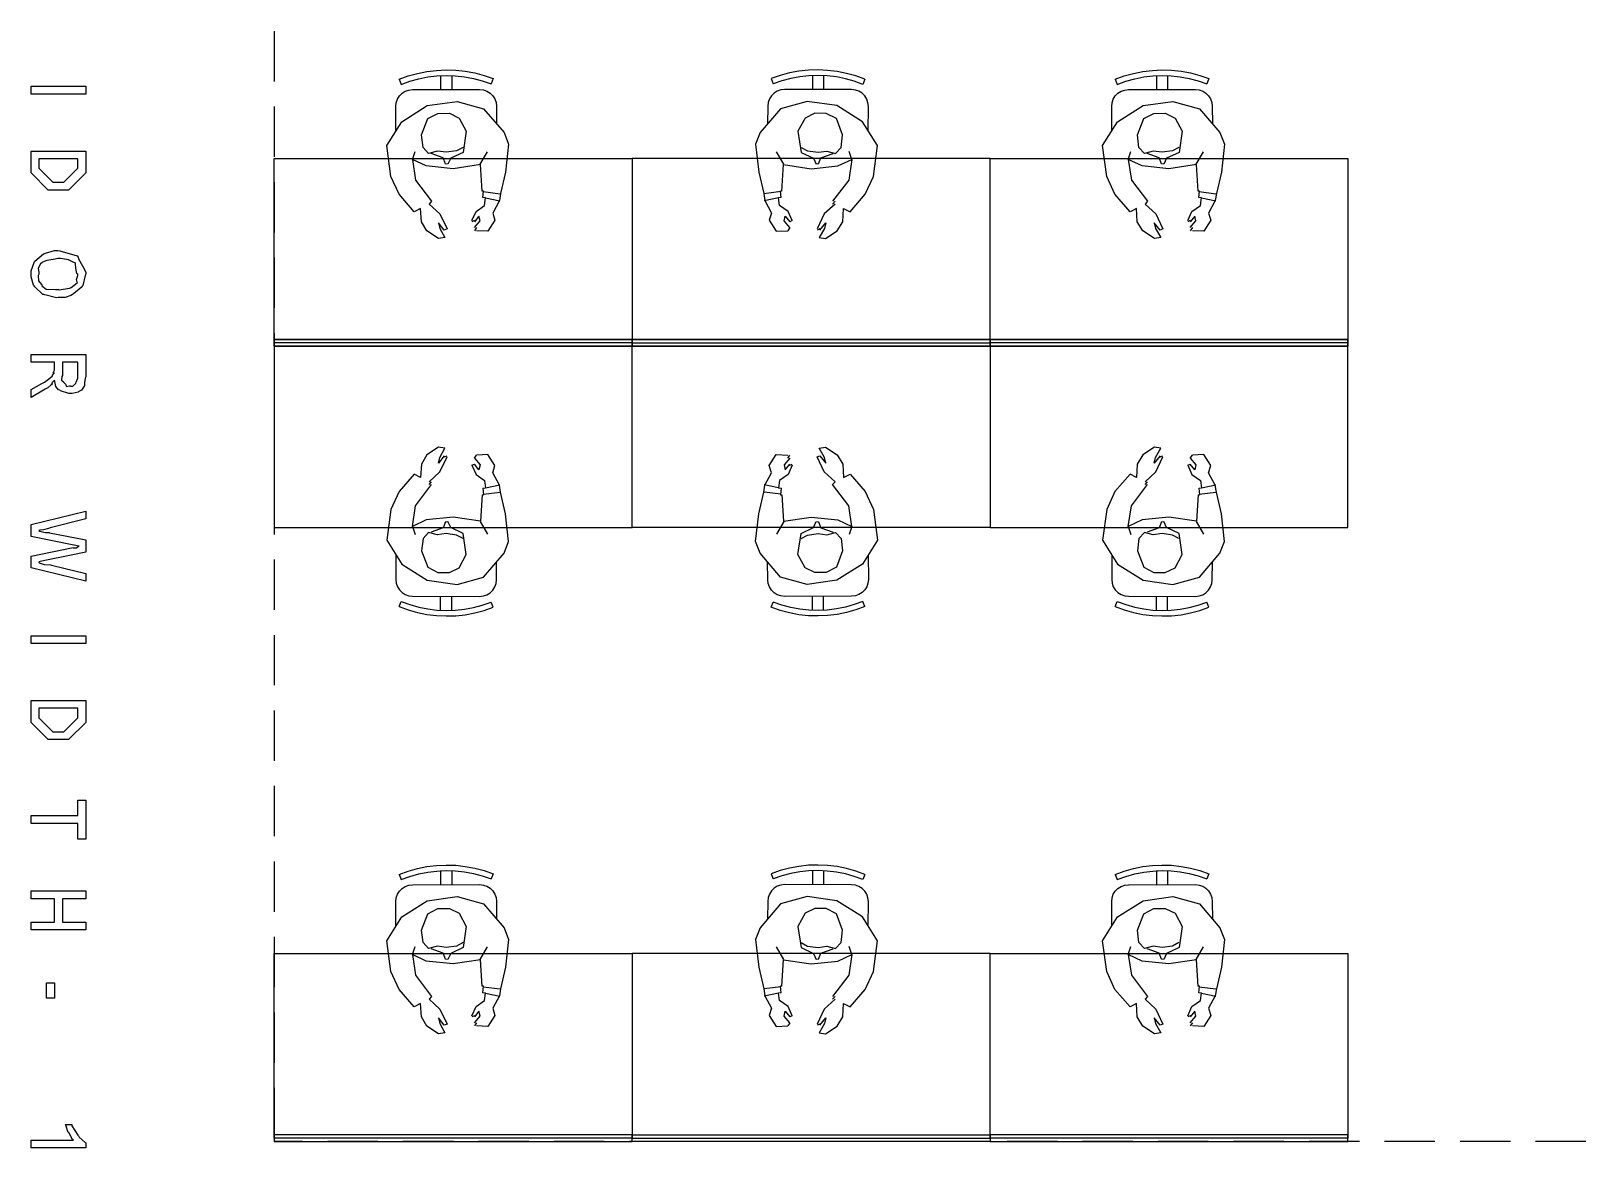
# Model space of a CAD drawing. Extents: x 0 to 23.4, y 0 to 16.5.
# Drawn here: x 2.24 to 4.064, y 5.168 to 6.478 of the extents above; entities that cross this region are included whole.
import ezdxf

# ---------------------------------------------------------------- set-up
doc = ezdxf.new("R2010")
doc.units = 0
doc.layers.get('0').update_dxf_attribs({"linetype": 'CONTINUOUS'})

msp = doc.modelspace()

# ---------------------------------------------------------------- linework, layer by layer
at = {"color": 0}
for points in [[(2.52501, 6.4784), (2.52501, 6.41932)], [(2.67171, 6.42188), (2.68235, 6.42572), (2.69319, 6.42876), (2.70426, 6.43099), (2.7155, 6.43235), (2.72672, 6.43289), (2.73801, 6.43251), (2.74924, 6.43132), (2.76036, 6.42925), (2.77126, 6.42638), (2.7819, 6.42264)], [(2.67171, 6.42188), (2.67421, 6.41581)], [(2.67421, 6.41581), (2.68435, 6.41949), (2.69472, 6.42242), (2.70529, 6.42453), (2.71599, 6.42583), (2.72678, 6.42632), (2.73753, 6.426), (2.74826, 6.42481), (2.75885, 6.42285), (2.76926, 6.42008), (2.77946, 6.41656)], [(2.72021, 6.42632), (2.72021, 6.40978)], [(2.73335, 6.42632), (2.73335, 6.40983)], [(2.7819, 6.42264), (2.77946, 6.41656)], [(3.21815, 6.42188), (3.20751, 6.42572), (3.19667, 6.42876), (3.1856, 6.43099), (3.17437, 6.43235), (3.16314, 6.43289), (3.15186, 6.43251), (3.14063, 6.43132), (3.1295, 6.42925), (3.1186, 6.42638), (3.10796, 6.42264)], [(3.10796, 6.42264), (3.1104, 6.41656)], [(3.21565, 6.41581), (3.20551, 6.41949), (3.19515, 6.42242), (3.18457, 6.42453), (3.17389, 6.42583), (3.16308, 6.42632), (3.15235, 6.426), (3.1416, 6.42481), (3.13103, 6.42285), (3.12061, 6.42008), (3.1104, 6.41656)], [(3.15653, 6.42632), (3.15653, 6.40983)], [(3.16965, 6.42632), (3.16965, 6.40978)], [(3.21815, 6.42188), (3.21565, 6.41581)], [(3.51156, 6.42188), (3.52219, 6.42572), (3.53304, 6.42876), (3.54411, 6.43099), (3.55533, 6.43235), (3.56657, 6.43289), (3.57785, 6.43251), (3.58908, 6.43132), (3.60021, 6.42925), (3.61111, 6.42638), (3.62175, 6.42264)], [(3.51156, 6.42188), (3.51406, 6.41581)], [(3.51406, 6.41581), (3.52419, 6.41949), (3.53456, 6.42242), (3.54514, 6.42453), (3.55583, 6.42583), (3.56662, 6.42632), (3.57736, 6.426), (3.58811, 6.42481), (3.59868, 6.42285), (3.6091, 6.42008), (3.61931, 6.41656)], [(3.56006, 6.42632), (3.56006, 6.40978)], [(3.57319, 6.42632), (3.57319, 6.40983)], [(3.62175, 6.42264), (3.61931, 6.41656)], [(2.66769, 6.38997), (2.66818, 6.39437), (2.66965, 6.39854), (2.67199, 6.40229), (2.67512, 6.40539), (2.67882, 6.40776), (2.683, 6.40924), (2.68739, 6.40972)], [(2.68739, 6.40972), (2.76611, 6.40989)], [(2.76611, 6.40989), (2.77051, 6.4094), (2.77462, 6.40793), (2.77838, 6.4056), (2.78153, 6.4025), (2.78386, 6.39876), (2.78532, 6.39464), (2.78581, 6.39025)], [(3.12375, 6.40989), (3.11936, 6.4094), (3.11524, 6.40793), (3.11149, 6.4056), (3.10835, 6.4025), (3.10601, 6.39876), (3.10454, 6.39464), (3.10406, 6.39025)], [(3.20247, 6.40972), (3.12375, 6.40989)], [(3.22211, 6.38997), (3.22168, 6.39437), (3.22021, 6.39854), (3.21789, 6.40229), (3.21474, 6.40539), (3.21104, 6.40776), (3.20688, 6.40924), (3.20247, 6.40972)], [(3.5076, 6.38997), (3.50808, 6.39437), (3.5095, 6.39854), (3.51183, 6.40229), (3.51497, 6.40539), (3.51867, 6.40776), (3.52285, 6.40924), (3.52724, 6.40972)], [(3.52724, 6.40972), (3.60596, 6.40989)], [(3.60596, 6.40989), (3.61035, 6.4094), (3.61447, 6.40793), (3.61822, 6.4056), (3.62136, 6.4025), (3.62369, 6.39876), (3.62517, 6.39464), (3.62565, 6.39025)], [(2.52501, 6.38981), (2.52501, 6.33078)], [(2.66781, 6.361), (2.66769, 6.38997)], [(2.67464, 6.37196), (2.70458, 6.391)], [(2.70458, 6.391), (2.73958, 6.39589)], [(2.73958, 6.39589), (2.77078, 6.38721)], [(2.77078, 6.38721), (2.79476, 6.35926)], [(2.78581, 6.39025), (2.78586, 6.36963)], [(3.11908, 6.38721), (3.09511, 6.35926)], [(3.10406, 6.39025), (3.104, 6.36963)], [(3.15028, 6.39589), (3.11908, 6.38721)], [(3.18528, 6.391), (3.15028, 6.39589)], [(3.21522, 6.37196), (3.18528, 6.391)], [(3.22206, 6.361), (3.22211, 6.38997)], [(3.50765, 6.361), (3.5076, 6.38997)], [(3.51449, 6.37196), (3.54443, 6.391)], [(3.54443, 6.391), (3.57943, 6.39589)], [(3.57943, 6.39589), (3.61062, 6.38721)], [(3.61062, 6.38721), (3.6346, 6.35926)], [(3.62565, 6.39025), (3.62571, 6.36963)], [(2.65717, 6.34403), (2.67464, 6.37196)], [(2.69808, 6.35656), (2.70529, 6.37565)], [(2.70529, 6.37565), (2.71718, 6.38189)], [(2.71718, 6.38189), (2.73062, 6.38194)], [(2.73062, 6.38194), (2.74203, 6.37625)], [(2.74203, 6.37625), (2.75032, 6.36079)], [(3.14785, 6.37625), (3.13954, 6.36079)], [(3.15924, 6.38194), (3.14785, 6.37625)], [(3.17269, 6.38189), (3.15924, 6.38194)], [(3.18457, 6.37565), (3.17269, 6.38189)], [(3.19179, 6.35656), (3.18457, 6.37565)], [(3.23269, 6.34403), (3.21522, 6.37196)], [(3.49701, 6.34403), (3.51449, 6.37196)], [(3.53792, 6.35656), (3.54514, 6.37565)], [(3.54514, 6.37565), (3.55701, 6.38189)], [(3.55701, 6.38189), (3.57047, 6.38194)], [(3.57047, 6.38194), (3.58187, 6.37625)], [(3.58187, 6.37625), (3.59017, 6.36079)], [(2.69971, 6.34196), (2.69808, 6.35656)], [(2.75032, 6.36079), (2.74675, 6.33594)], [(2.79476, 6.35926), (2.80003, 6.34565)], [(3.09511, 6.35926), (3.08985, 6.34565)], [(3.13954, 6.36079), (3.14312, 6.33594)], [(3.19015, 6.34196), (3.19179, 6.35656)], [(3.53956, 6.34196), (3.53792, 6.35656)], [(3.59017, 6.36079), (3.58658, 6.33594)], [(3.6346, 6.35926), (3.63986, 6.34565)], [(2.66189, 6.30783), (2.65717, 6.34403)], [(2.68722, 6.32785), (2.69038, 6.33708)], [(2.70617, 6.33479), (2.69971, 6.34196)], [(2.71658, 6.33746), (2.70617, 6.33479)], [(2.72342, 6.32954), (2.70921, 6.33458)], [(2.72678, 6.33615), (2.71658, 6.33746)], [(2.72607, 6.32249), (2.72342, 6.32954)], [(2.73915, 6.33789), (2.72678, 6.33615)], [(2.74675, 6.33594), (2.73215, 6.32915)], [(2.74669, 6.3419), (2.73915, 6.33789)], [(2.76671, 6.32206), (2.77539, 6.33686)], [(2.80003, 6.34565), (2.79639, 6.31299)], [(3.08985, 6.34565), (3.09347, 6.31299)], [(3.12315, 6.32206), (3.11447, 6.33686)], [(3.14312, 6.33594), (3.15771, 6.32915)], [(3.14318, 6.3419), (3.15072, 6.33789)], [(3.15072, 6.33789), (3.16308, 6.33615)], [(3.16308, 6.33615), (3.17329, 6.33746)], [(3.16379, 6.32249), (3.16644, 6.32954)], [(3.16644, 6.32954), (3.18067, 6.33458)], [(3.17329, 6.33746), (3.18371, 6.33479)], [(3.18371, 6.33479), (3.19015, 6.34196)], [(3.20264, 6.32785), (3.19949, 6.33708)], [(3.22797, 6.30783), (3.23269, 6.34403)], [(3.50174, 6.30783), (3.49701, 6.34403)], [(3.52707, 6.32785), (3.53022, 6.33708)], [(3.54601, 6.33479), (3.53956, 6.34196)], [(3.55643, 6.33746), (3.54601, 6.33479)], [(3.56326, 6.32954), (3.54904, 6.33458)], [(3.56668, 6.33615), (3.55643, 6.33746)], [(3.56592, 6.32249), (3.56326, 6.32954)], [(3.579, 6.33789), (3.56668, 6.33615)], [(3.58658, 6.33594), (3.572, 6.32915)], [(3.58653, 6.3419), (3.579, 6.33789)], [(3.60656, 6.32206), (3.61524, 6.33686)], [(3.63986, 6.34565), (3.63624, 6.31299)], [(2.52501, 6.329), (2.94493, 6.329)], [(2.52501, 6.11247), (2.52501, 6.329)], [(2.68722, 6.32785), (2.69081, 6.30344)], [(2.7034, 6.32015), (2.68722, 6.32785)], [(2.73497, 6.31685), (2.7034, 6.32015)], [(2.72889, 6.32249), (2.72607, 6.3221)], [(2.73215, 6.32915), (2.72889, 6.3221)], [(2.76731, 6.32167), (2.73497, 6.31685)], [(2.76915, 6.29075), (2.76731, 6.32167)], [(2.79639, 6.31299), (2.79053, 6.28776)], [(3.36486, 6.329), (2.94493, 6.329)], [(2.94493, 6.329), (2.94493, 6.11247)], [(2.94493, 6.329), (2.94493, 6.11247)], [(3.09347, 6.31299), (3.09933, 6.28776)], [(3.12071, 6.29075), (3.12256, 6.32167)], [(3.12256, 6.32167), (3.15489, 6.31685)], [(3.15489, 6.31685), (3.18647, 6.32015)], [(3.15771, 6.32915), (3.16097, 6.3221)], [(3.16379, 6.32249), (3.16097, 6.3221)], [(3.18647, 6.32015), (3.20264, 6.32785)], [(3.20264, 6.32785), (3.19906, 6.30344)], [(3.36486, 6.11247), (3.36486, 6.329)], [(3.36486, 6.329), (3.78478, 6.329)], [(3.36486, 6.11247), (3.36486, 6.329)], [(3.52707, 6.32785), (3.53065, 6.30344)], [(3.54324, 6.32015), (3.52707, 6.32785)], [(3.57482, 6.31685), (3.54324, 6.32015)], [(3.56879, 6.32249), (3.56592, 6.3221)], [(3.572, 6.32915), (3.56879, 6.3221)], [(3.60715, 6.32167), (3.57482, 6.31685)], [(3.609, 6.29075), (3.60715, 6.32167)], [(3.63624, 6.31299), (3.63037, 6.28776)], [(3.78478, 6.329), (3.78478, 6.11247)], [(2.52501, 6.30122), (2.52501, 6.24219)], [(2.67156, 6.287), (2.66189, 6.30783)], [(2.69081, 6.30344), (2.70979, 6.27865)], [(3.19906, 6.30344), (3.18007, 6.27865)], [(3.21832, 6.287), (3.22797, 6.30783)], [(3.51139, 6.287), (3.50174, 6.30783)], [(3.53065, 6.30344), (3.54964, 6.27865)], [(2.68924, 6.2665), (2.67156, 6.287)], [(2.70979, 6.27865), (2.70688, 6.27533)], [(2.70688, 6.27533), (2.71957, 6.26394)], [(2.77078, 6.29075), (2.76915, 6.29058)], [(2.76986, 6.28299), (2.77078, 6.29058)], [(2.77311, 6.28299), (2.76986, 6.28267)], [(2.7704, 6.28999), (2.79004, 6.2876)], [(2.77197, 6.27387), (2.77311, 6.28267)], [(2.77311, 6.28267), (2.78988, 6.27908)], [(2.78928, 6.27946), (2.78147, 6.26492)], [(2.79053, 6.28776), (2.78928, 6.27946)], [(3.09933, 6.28776), (3.10058, 6.27946)], [(3.11947, 6.28999), (3.09982, 6.2876)], [(3.11675, 6.28267), (3.09999, 6.27908)], [(3.10058, 6.27946), (3.1084, 6.26492)], [(3.12001, 6.28299), (3.11675, 6.28267)], [(3.11789, 6.27387), (3.11675, 6.28267)], [(3.12071, 6.29075), (3.11908, 6.29058)], [(3.12001, 6.28299), (3.11908, 6.29058)], [(3.183, 6.27533), (3.17031, 6.26394)], [(3.183, 6.27865), (3.18007, 6.27533)], [(3.20063, 6.2665), (3.21832, 6.287)], [(3.52908, 6.2665), (3.51139, 6.287)], [(3.54964, 6.27865), (3.54671, 6.27533)], [(3.54671, 6.27533), (3.5594, 6.26394)], [(3.61062, 6.29075), (3.609, 6.29058)], [(3.60969, 6.28299), (3.61062, 6.29058)], [(3.61296, 6.28299), (3.60969, 6.28267)], [(3.61025, 6.28999), (3.62989, 6.2876)], [(3.61182, 6.27387), (3.61296, 6.28267)], [(3.61296, 6.28267), (3.62972, 6.27908)], [(3.62912, 6.27946), (3.62131, 6.26492)], [(3.63037, 6.28776), (3.62912, 6.27946)], [(2.69683, 6.27035), (2.68924, 6.2665)], [(2.69781, 6.25467), (2.69683, 6.27035)], [(2.71957, 6.26394), (2.72792, 6.24621)], [(2.75694, 6.25613), (2.76193, 6.26682)], [(2.76535, 6.26124), (2.75993, 6.25467)], [(2.76193, 6.26682), (2.77197, 6.27387)], [(2.7666, 6.25569), (2.76535, 6.26124)], [(2.78396, 6.25651), (2.77582, 6.24349)], [(2.78147, 6.26492), (2.78396, 6.25651)], [(3.1084, 6.26492), (3.1059, 6.25651)], [(3.1059, 6.25651), (3.11404, 6.24349)], [(3.12793, 6.26682), (3.11789, 6.27387)], [(3.12326, 6.25569), (3.12451, 6.26124)], [(3.12451, 6.26124), (3.12993, 6.25467)], [(3.13292, 6.25613), (3.12793, 6.26682)], [(3.17031, 6.26394), (3.16194, 6.24621)], [(3.19206, 6.25467), (3.19303, 6.27035)], [(3.19303, 6.27035), (3.20063, 6.2665)], [(3.53668, 6.27035), (3.52908, 6.2665)], [(3.53765, 6.25467), (3.53668, 6.27035)], [(3.5594, 6.26394), (3.56776, 6.24621)], [(3.59679, 6.25613), (3.60178, 6.26682)], [(3.60519, 6.26124), (3.59978, 6.25467)], [(3.60178, 6.26682), (3.61182, 6.27387)], [(3.60644, 6.25569), (3.60519, 6.26124)], [(3.62381, 6.25651), (3.61567, 6.24349)], [(3.62131, 6.26492), (3.62381, 6.25651)], [(2.70415, 6.24387), (2.69781, 6.25467)], [(2.71799, 6.23492), (2.70415, 6.24387)], [(2.71772, 6.25347), (2.71924, 6.24685)], [(2.7245, 6.2449), (2.71772, 6.25347)], [(2.71924, 6.24685), (2.72547, 6.23611)], [(2.72792, 6.24621), (2.7245, 6.2449)], [(2.75993, 6.25613), (2.75694, 6.25467)], [(2.75993, 6.24778), (2.7666, 6.25569)], [(2.76238, 6.24778), (2.75993, 6.24408)], [(2.77582, 6.24349), (2.76238, 6.24408)], [(3.11404, 6.24349), (3.1275, 6.24408)], [(3.12993, 6.24778), (3.12326, 6.25569)], [(3.12993, 6.24778), (3.1275, 6.24408)], [(3.13292, 6.25613), (3.12993, 6.25467)], [(3.16536, 6.24621), (3.16194, 6.2449)], [(3.17063, 6.24685), (3.16439, 6.23611)], [(3.16536, 6.2449), (3.17215, 6.25347)], [(3.17215, 6.25347), (3.17063, 6.24685)], [(3.17188, 6.23492), (3.18571, 6.24387)], [(3.18571, 6.24387), (3.19206, 6.25467)], [(3.544, 6.24387), (3.53765, 6.25467)], [(3.55783, 6.23492), (3.544, 6.24387)], [(3.55761, 6.25347), (3.55908, 6.24685)], [(3.56435, 6.2449), (3.55761, 6.25347)], [(3.55908, 6.24685), (3.56532, 6.23611)], [(3.56776, 6.24621), (3.56435, 6.2449)], [(3.59978, 6.25613), (3.59679, 6.25467)], [(3.59978, 6.24778), (3.60644, 6.25569)], [(3.60221, 6.24778), (3.59978, 6.24408)], [(3.61567, 6.24349), (3.60221, 6.24408)], [(2.72547, 6.23611), (2.71799, 6.23492)], [(3.16439, 6.23611), (3.17188, 6.23492)], [(3.56532, 6.23611), (3.55783, 6.23492)], [(2.52501, 6.21268), (2.52501, 6.1536)], [(2.52501, 6.12408), (2.52501, 6.06506)], [(2.52501, 6.11643), (2.52501, 6.11247)], [(2.94493, 6.11247), (2.52501, 6.11247)], [(2.94493, 6.11247), (2.52501, 6.11247)], [(2.52501, 6.11247), (2.52501, 5.89594)], [(2.52501, 6.10856), (2.52501, 6.11247)], [(2.94493, 5.89594), (2.94493, 6.11247)], [(2.94493, 6.11247), (3.36486, 6.11247)], [(2.94493, 6.11247), (3.36486, 6.11247)], [(2.94493, 5.89594), (2.94493, 6.11247)], [(3.36486, 6.11643), (3.36486, 6.11247)], [(3.36486, 6.11643), (3.36486, 6.11247)], [(3.36486, 6.11247), (3.36486, 5.89594)], [(3.36486, 6.10856), (3.36486, 6.11247)], [(3.78478, 6.11247), (3.36486, 6.11247)], [(3.36486, 6.11247), (3.36486, 5.89594)], [(3.36486, 6.10856), (3.36486, 6.11247)], [(3.78478, 6.11247), (3.36486, 6.11247)], [(3.78478, 5.89594), (3.78478, 6.11247)], [(2.52501, 6.03549), (2.52501, 5.97646)], [(2.71799, 5.99007), (2.70415, 5.98107)], [(2.72547, 5.98882), (2.71799, 5.99007)], [(2.71924, 5.97808), (2.72547, 5.98882)], [(3.16439, 5.98882), (3.17188, 5.99007)], [(3.17063, 5.97808), (3.16439, 5.98882)], [(3.17188, 5.99007), (3.18571, 5.98107)], [(3.55783, 5.99007), (3.544, 5.98107)], [(3.56532, 5.98882), (3.55783, 5.99007)], [(3.55908, 5.97808), (3.56532, 5.98882)], [(2.69781, 5.97026), (2.69683, 5.95458)], [(2.70415, 5.98107), (2.69781, 5.97026)], [(2.7245, 5.98004), (2.71772, 5.97146)], [(2.71772, 5.97146), (2.71924, 5.97808)], [(2.71957, 5.96104), (2.72792, 5.97874)], [(2.7245, 5.97874), (2.72792, 5.98004)], [(2.75694, 5.96886), (2.75993, 5.97026)], [(2.75694, 5.96886), (2.76193, 5.95817)], [(2.75993, 5.97715), (2.76238, 5.98085)], [(2.75993, 5.97715), (2.7666, 5.96929)], [(2.76535, 5.96371), (2.75993, 5.97026)], [(2.77582, 5.9815), (2.76238, 5.98085)], [(2.7666, 5.96929), (2.76535, 5.96371)], [(2.78396, 5.96847), (2.77582, 5.9815)], [(2.78147, 5.96001), (2.78396, 5.96847)], [(3.1059, 5.96847), (3.11404, 5.9815)], [(3.1084, 5.96001), (3.1059, 5.96847)], [(3.11404, 5.9815), (3.1275, 5.98085)], [(3.12993, 5.97715), (3.12326, 5.96929)], [(3.12326, 5.96929), (3.12451, 5.96371)], [(3.12451, 5.96371), (3.12993, 5.97026)], [(3.1275, 5.97715), (3.12993, 5.98085)], [(3.13292, 5.96886), (3.12793, 5.95817)], [(3.12993, 5.96886), (3.13292, 5.97026)], [(3.16194, 5.97874), (3.16536, 5.98004)], [(3.17031, 5.96104), (3.16194, 5.97874)], [(3.16536, 5.98004), (3.17215, 5.97146)], [(3.17215, 5.97146), (3.17063, 5.97808)], [(3.18571, 5.98107), (3.19206, 5.97026)], [(3.19206, 5.97026), (3.19303, 5.95458)], [(3.53765, 5.97026), (3.53668, 5.95458)], [(3.544, 5.98107), (3.53765, 5.97026)], [(3.56435, 5.98004), (3.55761, 5.97146)], [(3.55761, 5.97146), (3.55908, 5.97808)], [(3.5594, 5.96104), (3.56776, 5.97874)], [(3.56435, 5.97874), (3.56776, 5.98004)], [(3.59679, 5.96886), (3.59978, 5.97026)], [(3.59679, 5.96886), (3.60178, 5.95817)], [(3.59978, 5.97715), (3.60221, 5.98085)], [(3.59978, 5.97715), (3.60644, 5.96929)], [(3.60519, 5.96371), (3.59978, 5.97026)], [(3.61567, 5.9815), (3.60221, 5.98085)], [(3.60644, 5.96929), (3.60519, 5.96371)], [(3.62381, 5.96847), (3.61567, 5.9815)], [(3.62131, 5.96001), (3.62381, 5.96847)], [(2.52501, 5.94694), (2.52501, 5.88786)], [(2.68924, 5.95844), (2.67156, 5.93799)], [(2.69683, 5.95458), (2.68924, 5.95844)], [(2.70688, 5.9496), (2.71957, 5.96104)], [(2.70688, 5.94629), (2.70979, 5.9496)], [(2.76193, 5.95817), (2.77197, 5.95107)], [(2.77197, 5.95107), (2.77311, 5.94228)], [(2.78928, 5.94547), (2.78147, 5.96001)], [(3.10058, 5.94547), (3.1084, 5.96001)], [(3.11789, 5.95107), (3.11675, 5.94228)], [(3.12793, 5.95817), (3.11789, 5.95107)], [(3.183, 5.9496), (3.17031, 5.96104)], [(3.18007, 5.94629), (3.183, 5.9496)], [(3.19303, 5.95458), (3.20063, 5.95844)], [(3.20063, 5.95844), (3.21832, 5.93799)], [(3.52908, 5.95844), (3.51139, 5.93799)], [(3.53668, 5.95458), (3.52908, 5.95844)], [(3.54671, 5.9496), (3.5594, 5.96104)], [(3.54671, 5.94629), (3.54964, 5.9496)], [(3.60178, 5.95817), (3.61182, 5.95107)], [(3.61182, 5.95107), (3.61296, 5.94228)], [(3.62912, 5.94547), (3.62131, 5.96001)], [(2.67156, 5.93799), (2.66189, 5.9171)], [(2.69081, 5.9215), (2.70979, 5.94629)], [(2.76915, 5.93419), (2.76731, 5.90332)], [(2.76915, 5.93419), (2.77078, 5.93435)], [(2.76986, 5.942), (2.77311, 5.94228)], [(2.76986, 5.942), (2.77078, 5.93435)], [(2.7704, 5.93494), (2.79004, 5.93733)], [(2.77311, 5.94228), (2.78988, 5.94586)], [(2.79053, 5.93722), (2.78928, 5.94547)], [(2.79639, 5.912), (2.79053, 5.93722)], [(3.09347, 5.912), (3.09933, 5.93722)], [(3.09933, 5.93722), (3.10058, 5.94547)], [(3.11947, 5.93494), (3.09982, 5.93733)], [(3.11675, 5.94228), (3.09999, 5.94586)], [(3.11675, 5.942), (3.12001, 5.94228)], [(3.12001, 5.942), (3.11908, 5.93435)], [(3.11908, 5.93419), (3.12071, 5.93435)], [(3.12071, 5.93419), (3.12256, 5.90332)], [(3.19906, 5.9215), (3.18007, 5.94629)], [(3.21832, 5.93799), (3.22797, 5.9171)], [(3.51139, 5.93799), (3.50174, 5.9171)], [(3.53065, 5.9215), (3.54964, 5.94629)], [(3.609, 5.93419), (3.60715, 5.90332)], [(3.609, 5.93419), (3.61062, 5.93435)], [(3.60969, 5.942), (3.61296, 5.94228)], [(3.60969, 5.942), (3.61062, 5.93435)], [(3.61025, 5.93494), (3.62989, 5.93733)], [(3.61296, 5.94228), (3.62972, 5.94586)], [(3.63037, 5.93722), (3.62912, 5.94547)], [(3.63624, 5.912), (3.63037, 5.93722)], [(2.66189, 5.9171), (2.65717, 5.88092)], [(2.68722, 5.89708), (2.69081, 5.9215)], [(2.80003, 5.87929), (2.79639, 5.912)], [(3.08985, 5.87929), (3.09347, 5.912)], [(3.20264, 5.89708), (3.19906, 5.9215)], [(3.22797, 5.9171), (3.23269, 5.88092)], [(3.50174, 5.9171), (3.49701, 5.88092)], [(3.52707, 5.89708), (3.53065, 5.9215)], [(3.63986, 5.87929), (3.63624, 5.912)], [(2.52501, 5.89594), (2.94493, 5.89594)], [(2.7034, 5.90479), (2.68722, 5.89708)], [(2.68722, 5.89708), (2.69038, 5.88786)], [(2.73497, 5.9081), (2.7034, 5.90479)], [(2.72342, 5.89546), (2.70921, 5.89035)], [(2.72607, 5.90246), (2.72342, 5.89546)], [(2.72607, 5.90246), (2.72889, 5.90283)], [(2.73215, 5.89578), (2.72889, 5.90283)], [(2.74675, 5.889), (2.73215, 5.89578)], [(2.76731, 5.90332), (2.73497, 5.9081)], [(2.76671, 5.90289), (2.77539, 5.88807)], [(3.36486, 5.89594), (2.94493, 5.89594)], [(3.12315, 5.90289), (3.11447, 5.88807)], [(3.12256, 5.90332), (3.15489, 5.9081)], [(3.14312, 5.889), (3.15771, 5.89578)], [(3.15489, 5.9081), (3.18647, 5.90479)], [(3.15771, 5.89578), (3.16097, 5.90283)], [(3.16097, 5.90246), (3.16379, 5.90283)], [(3.16379, 5.90246), (3.16644, 5.89546)], [(3.16644, 5.89546), (3.18067, 5.89035)], [(3.18647, 5.90479), (3.20264, 5.89708)], [(3.20264, 5.89708), (3.19949, 5.88786)], [(3.36486, 5.89594), (3.78478, 5.89594)], [(3.54324, 5.90479), (3.52707, 5.89708)], [(3.52707, 5.89708), (3.53022, 5.88786)], [(3.57482, 5.9081), (3.54324, 5.90479)], [(3.56326, 5.89546), (3.54904, 5.89035)], [(3.56592, 5.90246), (3.56326, 5.89546)], [(3.56592, 5.90246), (3.56879, 5.90283)], [(3.572, 5.89578), (3.56879, 5.90283)], [(3.58658, 5.889), (3.572, 5.89578)], [(3.60715, 5.90332), (3.57482, 5.9081)], [(3.60656, 5.90289), (3.61524, 5.88807)], [(2.65717, 5.88092), (2.67464, 5.85297)], [(2.69971, 5.88297), (2.69808, 5.86843)], [(2.70617, 5.89014), (2.69971, 5.88297)], [(2.71658, 5.88747), (2.70617, 5.89014)], [(2.72678, 5.88878), (2.71658, 5.88747)], [(2.73915, 5.88704), (2.72678, 5.88878)], [(2.74669, 5.88303), (2.73915, 5.88704)], [(2.75032, 5.86415), (2.74675, 5.889)], [(2.79476, 5.86567), (2.80003, 5.87929)], [(3.09511, 5.86567), (3.08985, 5.87929)], [(3.13954, 5.86415), (3.14312, 5.889)], [(3.14318, 5.88303), (3.15072, 5.88704)], [(3.15072, 5.88704), (3.16308, 5.88878)], [(3.16308, 5.88878), (3.17329, 5.88747)], [(3.17329, 5.88747), (3.18371, 5.89014)], [(3.18371, 5.89014), (3.19015, 5.88297)], [(3.19015, 5.88297), (3.19179, 5.86843)], [(3.23269, 5.88092), (3.21522, 5.85297)], [(3.49701, 5.88092), (3.51449, 5.85297)], [(3.53956, 5.88297), (3.53792, 5.86843)], [(3.54601, 5.89014), (3.53956, 5.88297)], [(3.55643, 5.88747), (3.54601, 5.89014)], [(3.56668, 5.88878), (3.55643, 5.88747)], [(3.579, 5.88704), (3.56668, 5.88878)], [(3.58653, 5.88303), (3.579, 5.88704)], [(3.59017, 5.86415), (3.58658, 5.889)], [(3.6346, 5.86567), (3.63986, 5.87929)], [(2.52501, 5.85835), (2.52501, 5.79932)], [(2.66781, 5.86393), (2.66769, 5.83496)], [(2.69808, 5.86843), (2.70529, 5.84928)], [(2.74203, 5.84868), (2.75032, 5.86415)], [(2.77078, 5.83772), (2.79476, 5.86567)], [(2.78581, 5.83469), (2.78586, 5.85531)], [(3.11908, 5.83772), (3.09511, 5.86567)], [(3.10406, 5.83469), (3.104, 5.85531)], [(3.14785, 5.84868), (3.13954, 5.86415)], [(3.19179, 5.86843), (3.18457, 5.84928)], [(3.22206, 5.86393), (3.22211, 5.83496)], [(3.50765, 5.86393), (3.5076, 5.83496)], [(3.53792, 5.86843), (3.54514, 5.84928)], [(3.58187, 5.84868), (3.59017, 5.86415)], [(3.61062, 5.83772), (3.6346, 5.86567)], [(3.62565, 5.83469), (3.62571, 5.85531)], [(2.67464, 5.85297), (2.70458, 5.83393)], [(2.70529, 5.84928), (2.71718, 5.84304)], [(2.71718, 5.84304), (2.73062, 5.84299)], [(2.73062, 5.84299), (2.74203, 5.84868)], [(2.73958, 5.82904), (2.77078, 5.83772)], [(3.15028, 5.82904), (3.11908, 5.83772)], [(3.15924, 5.84299), (3.14785, 5.84868)], [(3.17269, 5.84304), (3.15924, 5.84299)], [(3.18457, 5.84928), (3.17269, 5.84304)], [(3.21522, 5.85297), (3.18528, 5.83393)], [(3.51449, 5.85297), (3.54443, 5.83393)], [(3.54514, 5.84928), (3.55701, 5.84304)], [(3.55701, 5.84304), (3.57047, 5.84299)], [(3.57047, 5.84299), (3.58187, 5.84868)], [(3.57943, 5.82904), (3.61062, 5.83772)], [(2.66769, 5.83496), (2.66818, 5.83057), (2.66965, 5.82639), (2.67199, 5.82269), (2.67512, 5.81956), (2.67882, 5.81722), (2.683, 5.81575), (2.68739, 5.81521)], [(2.70458, 5.83393), (2.73958, 5.82904)], [(2.76611, 5.81506), (2.77051, 5.81554), (2.77462, 5.817), (2.77838, 5.81933), (2.78153, 5.82243), (2.78386, 5.82617), (2.78532, 5.83035), (2.78581, 5.83469)], [(3.12375, 5.81506), (3.11936, 5.81554), (3.11524, 5.817), (3.11149, 5.81933), (3.10835, 5.82243), (3.10601, 5.82617), (3.10454, 5.83035), (3.10406, 5.83469)], [(3.18528, 5.83393), (3.15028, 5.82904)], [(3.22211, 5.83496), (3.22168, 5.83057), (3.22021, 5.82639), (3.21789, 5.82269), (3.21474, 5.81956), (3.21104, 5.81722), (3.20688, 5.81575), (3.20247, 5.81521)], [(3.5076, 5.83496), (3.50808, 5.83057), (3.5095, 5.82639), (3.51183, 5.82269), (3.51497, 5.81956), (3.51867, 5.81722), (3.52285, 5.81575), (3.52724, 5.81521)], [(3.54443, 5.83393), (3.57943, 5.82904)], [(3.60596, 5.81506), (3.61035, 5.81554), (3.61447, 5.817), (3.61822, 5.81933), (3.62136, 5.82243), (3.62369, 5.82617), (3.62517, 5.83035), (3.62565, 5.83469)], [(2.67171, 5.80306), (2.67421, 5.80914)], [(2.67171, 5.80306), (2.68235, 5.79921), (2.69319, 5.79617), (2.70426, 5.79394), (2.7155, 5.79258), (2.72672, 5.7921), (2.73801, 5.79243), (2.74924, 5.79362), (2.76036, 5.79568), (2.77126, 5.79861), (2.7819, 5.80231)], [(2.67421, 5.80914), (2.68435, 5.80544), (2.69472, 5.80251), (2.70529, 5.8004), (2.71599, 5.7991), (2.72678, 5.79861), (2.73753, 5.79899), (2.74826, 5.80013), (2.75885, 5.80208), (2.76926, 5.80485), (2.77946, 5.80838)], [(2.68739, 5.81521), (2.76611, 5.81506)], [(2.72021, 5.79867), (2.72021, 5.81515)], [(2.73335, 5.79861), (2.73335, 5.81515)], [(2.7819, 5.80231), (2.77946, 5.80838)], [(3.10796, 5.80231), (3.1104, 5.80838)], [(3.21815, 5.80306), (3.20751, 5.79921), (3.19667, 5.79617), (3.1856, 5.79394), (3.17437, 5.79258), (3.16314, 5.7921), (3.15186, 5.79243), (3.14063, 5.79362), (3.1295, 5.79568), (3.1186, 5.79861), (3.10796, 5.80231)], [(3.21565, 5.80914), (3.20551, 5.80544), (3.19515, 5.80251), (3.18457, 5.8004), (3.17389, 5.7991), (3.16308, 5.79861), (3.15235, 5.79899), (3.1416, 5.80013), (3.13103, 5.80208), (3.12061, 5.80485), (3.1104, 5.80838)], [(3.20247, 5.81521), (3.12375, 5.81506)], [(3.15653, 5.79861), (3.15653, 5.81515)], [(3.16965, 5.79867), (3.16965, 5.81515)], [(3.21815, 5.80306), (3.21565, 5.80914)], [(3.51156, 5.80306), (3.51406, 5.80914)], [(3.51156, 5.80306), (3.52219, 5.79921), (3.53304, 5.79617), (3.54411, 5.79394), (3.55533, 5.79258), (3.56657, 5.7921), (3.57785, 5.79243), (3.58908, 5.79362), (3.60021, 5.79568), (3.61111, 5.79861), (3.62175, 5.80231)], [(3.51406, 5.80914), (3.52419, 5.80544), (3.53456, 5.80251), (3.54514, 5.8004), (3.55583, 5.7991), (3.56662, 5.79861), (3.57736, 5.79899), (3.58811, 5.80013), (3.59868, 5.80208), (3.6091, 5.80485), (3.61931, 5.80838)], [(3.52724, 5.81521), (3.60596, 5.81506)], [(3.56006, 5.79867), (3.56006, 5.81515)], [(3.57319, 5.79861), (3.57319, 5.81515)], [(3.62175, 5.80231), (3.61931, 5.80838)], [(2.52501, 5.76975), (2.52501, 5.71072)], [(2.52501, 5.68121), (2.52501, 5.62213)], [(2.52501, 5.59261), (2.52501, 5.53358)], [(2.52501, 5.50401), (2.52501, 5.44499)], [(2.67171, 5.48882), (2.68235, 5.49274), (2.69319, 5.49576), (2.70426, 5.49799), (2.7155, 5.49935), (2.72672, 5.49983), (2.73801, 5.49951), (2.74924, 5.49826), (2.76036, 5.49621), (2.77126, 5.49333), (2.7819, 5.48958)], [(2.67421, 5.48275), (2.68435, 5.48643), (2.69472, 5.48936), (2.70529, 5.49149), (2.71599, 5.49278), (2.72678, 5.49328), (2.73753, 5.49294), (2.74826, 5.49181), (2.75885, 5.48986), (2.76926, 5.48708), (2.77946, 5.48351)], [(2.72021, 5.49328), (2.72021, 5.47672)], [(2.73335, 5.49328), (2.73335, 5.47678)], [(3.21815, 5.48882), (3.20751, 5.49274), (3.19667, 5.49576), (3.1856, 5.49799), (3.17437, 5.49935), (3.16314, 5.49983), (3.15186, 5.49951), (3.14063, 5.49826), (3.1295, 5.49621), (3.1186, 5.49333), (3.10796, 5.48958)], [(3.21565, 5.48275), (3.20551, 5.48643), (3.19515, 5.48936), (3.18457, 5.49149), (3.17389, 5.49278), (3.16308, 5.49328), (3.15235, 5.49294), (3.1416, 5.49181), (3.13103, 5.48986), (3.12061, 5.48708), (3.1104, 5.48351)], [(3.15653, 5.49328), (3.15653, 5.47678)], [(3.16965, 5.49328), (3.16965, 5.47672)], [(3.51156, 5.48882), (3.52219, 5.49274), (3.53304, 5.49576), (3.54411, 5.49799), (3.55533, 5.49935), (3.56657, 5.49983), (3.57785, 5.49951), (3.58908, 5.49826), (3.60021, 5.49621), (3.61111, 5.49333), (3.62175, 5.48958)], [(3.51406, 5.48275), (3.52419, 5.48643), (3.53456, 5.48936), (3.54514, 5.49149), (3.55583, 5.49278), (3.56662, 5.49328), (3.57736, 5.49294), (3.58811, 5.49181), (3.59868, 5.48986), (3.6091, 5.48708), (3.61931, 5.48351)], [(3.56006, 5.49328), (3.56006, 5.47672)], [(3.57319, 5.49328), (3.57319, 5.47678)], [(2.66769, 5.45697), (2.66818, 5.46132), (2.66965, 5.4655), (2.67199, 5.46924), (2.67512, 5.47239), (2.67882, 5.47472), (2.683, 5.47618), (2.68739, 5.47667)], [(2.67171, 5.48882), (2.67421, 5.48275)], [(2.68739, 5.47667), (2.76611, 5.47683)], [(2.76611, 5.47683), (2.77051, 5.47635), (2.77462, 5.47493), (2.77838, 5.4726), (2.78153, 5.46946), (2.78386, 5.46576), (2.78532, 5.46158), (2.78581, 5.45719)], [(2.7819, 5.48958), (2.77946, 5.48351)], [(3.12375, 5.47683), (3.11936, 5.47635), (3.11524, 5.47493), (3.11149, 5.4726), (3.10835, 5.46946), (3.10601, 5.46576), (3.10454, 5.46158), (3.10406, 5.45719)], [(3.10796, 5.48958), (3.1104, 5.48351)], [(3.20247, 5.47667), (3.12375, 5.47683)], [(3.22211, 5.45697), (3.22168, 5.46132), (3.22021, 5.4655), (3.21789, 5.46924), (3.21474, 5.47239), (3.21104, 5.47472), (3.20688, 5.47618), (3.20247, 5.47667)], [(3.21815, 5.48882), (3.21565, 5.48275)], [(3.5076, 5.45697), (3.50808, 5.46132), (3.5095, 5.4655), (3.51183, 5.46924), (3.51497, 5.47239), (3.51867, 5.47472), (3.52285, 5.47618), (3.52724, 5.47667)], [(3.51156, 5.48882), (3.51406, 5.48275)], [(3.52724, 5.47667), (3.60596, 5.47683)], [(3.60596, 5.47683), (3.61035, 5.47635), (3.61447, 5.47493), (3.61822, 5.4726), (3.62136, 5.46946), (3.62369, 5.46576), (3.62517, 5.46158), (3.62565, 5.45719)], [(3.62175, 5.48958), (3.61931, 5.48351)], [(2.66781, 5.428), (2.66769, 5.45697)], [(2.67464, 5.43892), (2.70458, 5.45801)], [(2.70458, 5.45801), (2.73958, 5.46289)], [(2.73958, 5.46289), (2.77078, 5.45415)], [(2.77078, 5.45415), (2.79476, 5.42626)], [(2.78581, 5.45719), (2.78586, 5.43658)], [(3.11908, 5.45415), (3.09511, 5.42626)], [(3.10406, 5.45719), (3.104, 5.43658)], [(3.15028, 5.46289), (3.11908, 5.45415)], [(3.18528, 5.45801), (3.15028, 5.46289)], [(3.21522, 5.43892), (3.18528, 5.45801)], [(3.22206, 5.428), (3.22211, 5.45697)], [(3.50765, 5.428), (3.5076, 5.45697)], [(3.51449, 5.43892), (3.54443, 5.45801)], [(3.54443, 5.45801), (3.57943, 5.46289)], [(3.57943, 5.46289), (3.61062, 5.45415)], [(3.61062, 5.45415), (3.6346, 5.42626)], [(3.62565, 5.45719), (3.62571, 5.43658)], [(2.65717, 5.41097), (2.67464, 5.43892)], [(2.69808, 5.4235), (2.70529, 5.44265)], [(2.70529, 5.44265), (2.71718, 5.44889)], [(2.71718, 5.44889), (2.73062, 5.44889)], [(2.73062, 5.44889), (2.74203, 5.44325)], [(2.74203, 5.44325), (2.75032, 5.42774)], [(3.14785, 5.44325), (3.13954, 5.42774)], [(3.15924, 5.44889), (3.14785, 5.44325)], [(3.17269, 5.44889), (3.15924, 5.44889)], [(3.18457, 5.44265), (3.17269, 5.44889)], [(3.19179, 5.4235), (3.18457, 5.44265)], [(3.23269, 5.41097), (3.21522, 5.43892)], [(3.49701, 5.41097), (3.51449, 5.43892)], [(3.53792, 5.4235), (3.54514, 5.44265)], [(3.54514, 5.44265), (3.55701, 5.44889)], [(3.55701, 5.44889), (3.57047, 5.44889)], [(3.57047, 5.44889), (3.58187, 5.44325)], [(3.58187, 5.44325), (3.59017, 5.42774)], [(2.69971, 5.40896), (2.69808, 5.4235)], [(2.75032, 5.42774), (2.74675, 5.40289)], [(2.79476, 5.42626), (2.80003, 5.4126)], [(3.09511, 5.42626), (3.08985, 5.4126)], [(3.13954, 5.42774), (3.14312, 5.40289)], [(3.19015, 5.40896), (3.19179, 5.4235)], [(3.53956, 5.40896), (3.53792, 5.4235)], [(3.59017, 5.42774), (3.58658, 5.40289)], [(3.6346, 5.42626), (3.63986, 5.4126)], [(2.52501, 5.41547), (2.52501, 5.35639)], [(2.66189, 5.37478), (2.65717, 5.41097)], [(2.68722, 5.39486), (2.69038, 5.40408)], [(2.70617, 5.40175), (2.69971, 5.40896)], [(2.71658, 5.40446), (2.70617, 5.40175)], [(2.72342, 5.39649), (2.70921, 5.40158)], [(2.72678, 5.4031), (2.71658, 5.40446)], [(2.73915, 5.40483), (2.72678, 5.4031)], [(2.74675, 5.40289), (2.73215, 5.39611)], [(2.74669, 5.40886), (2.73915, 5.40483)], [(2.76671, 5.389), (2.77539, 5.40386)], [(2.80003, 5.4126), (2.79639, 5.37993)], [(3.08985, 5.4126), (3.09347, 5.37993)], [(3.12315, 5.389), (3.11447, 5.40386)], [(3.14312, 5.40289), (3.15771, 5.39611)], [(3.14318, 5.40886), (3.15072, 5.40483)], [(3.15072, 5.40483), (3.16308, 5.4031)], [(3.16308, 5.4031), (3.17329, 5.40446)], [(3.16644, 5.39649), (3.18067, 5.40158)], [(3.17329, 5.40446), (3.18371, 5.40175)], [(3.18371, 5.40175), (3.19015, 5.40896)], [(3.20264, 5.39486), (3.19949, 5.40408)], [(3.22797, 5.37478), (3.23269, 5.41097)], [(3.50174, 5.37478), (3.49701, 5.41097)], [(3.52707, 5.39486), (3.53022, 5.40408)], [(3.54601, 5.40175), (3.53956, 5.40896)], [(3.55643, 5.40446), (3.54601, 5.40175)], [(3.56326, 5.39649), (3.54904, 5.40158)], [(3.56668, 5.4031), (3.55643, 5.40446)], [(3.579, 5.40483), (3.56668, 5.4031)], [(3.58658, 5.40289), (3.572, 5.39611)], [(3.58653, 5.40886), (3.579, 5.40483)], [(3.60656, 5.389), (3.61524, 5.40386)], [(3.63986, 5.4126), (3.63624, 5.37993)], [(2.52501, 5.39594), (2.94493, 5.39594)], [(2.52501, 5.17947), (2.52501, 5.39594)], [(2.68722, 5.39486), (2.69081, 5.37044)], [(2.7034, 5.38715), (2.68722, 5.39486)], [(2.73497, 5.38379), (2.7034, 5.38715)], [(2.72607, 5.38949), (2.72342, 5.39649)], [(2.72889, 5.38949), (2.72607, 5.38911)], [(2.73215, 5.39611), (2.72889, 5.38911)], [(2.76731, 5.38861), (2.73497, 5.38379)], [(2.76915, 5.35775), (2.76731, 5.38861)], [(3.36486, 5.39594), (2.94493, 5.39594)], [(2.94493, 5.39594), (2.94493, 5.17947)], [(2.94493, 5.39594), (2.94493, 5.17947)], [(3.12071, 5.35775), (3.12256, 5.38861)], [(3.12256, 5.38861), (3.15489, 5.38379)], [(3.15489, 5.38379), (3.18647, 5.38715)], [(3.15771, 5.39611), (3.16097, 5.38911)], [(3.16379, 5.38949), (3.16097, 5.38911)], [(3.16379, 5.38949), (3.16644, 5.39649)], [(3.18647, 5.38715), (3.20264, 5.39486)], [(3.20264, 5.39486), (3.19906, 5.37044)], [(3.36486, 5.17947), (3.36486, 5.39594)], [(3.36486, 5.39594), (3.78478, 5.39594)], [(3.36486, 5.17947), (3.36486, 5.39594)], [(3.52707, 5.39486), (3.53065, 5.37044)], [(3.54324, 5.38715), (3.52707, 5.39486)], [(3.57482, 5.38379), (3.54324, 5.38715)], [(3.56592, 5.38949), (3.56326, 5.39649)], [(3.56879, 5.38949), (3.56592, 5.38911)], [(3.572, 5.39611), (3.56879, 5.38911)], [(3.60715, 5.38861), (3.57482, 5.38379)], [(3.609, 5.35775), (3.60715, 5.38861)], [(3.78478, 5.39594), (3.78478, 5.17947)], [(2.67156, 5.35394), (2.66189, 5.37478)], [(2.69081, 5.37044), (2.70979, 5.34565)], [(2.79639, 5.37993), (2.79053, 5.35471)], [(3.09347, 5.37993), (3.09933, 5.35471)], [(3.19906, 5.37044), (3.18007, 5.34565)], [(3.21832, 5.35394), (3.22797, 5.37478)], [(3.51139, 5.35394), (3.50174, 5.37478)], [(3.53065, 5.37044), (3.54964, 5.34565)], [(3.63624, 5.37993), (3.63037, 5.35471)], [(2.68924, 5.33344), (2.67156, 5.35394)], [(2.70979, 5.34565), (2.70688, 5.34229)], [(2.77078, 5.35775), (2.76915, 5.35758)], [(2.76986, 5.34993), (2.77078, 5.35758)], [(2.77311, 5.34993), (2.76986, 5.34961)], [(2.7704, 5.35693), (2.79004, 5.3546)], [(2.77197, 5.34088), (2.77311, 5.34961)], [(2.77311, 5.34961), (2.78988, 5.34608)], [(2.78928, 5.34646), (2.78147, 5.33192)], [(2.79053, 5.35471), (2.78928, 5.34646)], [(3.09933, 5.35471), (3.10058, 5.34646)], [(3.11947, 5.35693), (3.09982, 5.3546)], [(3.11675, 5.34961), (3.09999, 5.34608)], [(3.10058, 5.34646), (3.1084, 5.33192)], [(3.12001, 5.34993), (3.11675, 5.34961)], [(3.11789, 5.34088), (3.11675, 5.34961)], [(3.12071, 5.35775), (3.11908, 5.35758)], [(3.12001, 5.34993), (3.11908, 5.35758)], [(3.183, 5.34565), (3.18007, 5.34229)], [(3.20063, 5.33344), (3.21832, 5.35394)], [(3.52908, 5.33344), (3.51139, 5.35394)], [(3.54964, 5.34565), (3.54671, 5.34229)], [(3.61062, 5.35775), (3.609, 5.35758)], [(3.60969, 5.34993), (3.61062, 5.35758)], [(3.61296, 5.34993), (3.60969, 5.34961)], [(3.61025, 5.35693), (3.62989, 5.3546)], [(3.61182, 5.34088), (3.61296, 5.34961)], [(3.61296, 5.34961), (3.62972, 5.34608)], [(3.62912, 5.34646), (3.62131, 5.33192)], [(3.63037, 5.35471), (3.62912, 5.34646)], [(2.52501, 5.32688), (2.52501, 5.26785)], [(2.69683, 5.33735), (2.68924, 5.33344)], [(2.69781, 5.32161), (2.69683, 5.33735)], [(2.70688, 5.34229), (2.71957, 5.33089)], [(2.71957, 5.33089), (2.72792, 5.31321)], [(2.75694, 5.32308), (2.76193, 5.33376)], [(2.76535, 5.32818), (2.75993, 5.32161)], [(2.76193, 5.33376), (2.77197, 5.34088)], [(2.7666, 5.32264), (2.76535, 5.32818)], [(2.78147, 5.33192), (2.78396, 5.32346)], [(3.1084, 5.33192), (3.1059, 5.32346)], [(3.12793, 5.33376), (3.11789, 5.34088)], [(3.12326, 5.32264), (3.12451, 5.32818)], [(3.12451, 5.32818), (3.12993, 5.32161)], [(3.13292, 5.32308), (3.12793, 5.33376)], [(3.17031, 5.33089), (3.16194, 5.31321)], [(3.183, 5.34229), (3.17031, 5.33089)], [(3.19206, 5.32161), (3.19303, 5.33735)], [(3.19303, 5.33735), (3.20063, 5.33344)], [(3.53668, 5.33735), (3.52908, 5.33344)], [(3.53765, 5.32161), (3.53668, 5.33735)], [(3.54671, 5.34229), (3.5594, 5.33089)], [(3.5594, 5.33089), (3.56776, 5.31321)], [(3.59679, 5.32308), (3.60178, 5.33376)], [(3.60519, 5.32818), (3.59978, 5.32161)], [(3.60178, 5.33376), (3.61182, 5.34088)], [(3.60644, 5.32264), (3.60519, 5.32818)], [(3.62131, 5.33192), (3.62381, 5.32346)], [(2.70415, 5.31082), (2.69781, 5.32161)], [(2.71799, 5.30186), (2.70415, 5.31082)], [(2.71772, 5.32042), (2.71924, 5.31386)], [(2.7245, 5.31185), (2.71772, 5.32042)], [(2.71924, 5.31386), (2.72547, 5.30306)], [(2.72792, 5.31321), (2.7245, 5.31185)], [(2.75993, 5.32308), (2.75694, 5.32161)], [(2.75993, 5.31472), (2.7666, 5.32264)], [(2.76238, 5.31472), (2.75993, 5.31104)], [(2.77582, 5.31044), (2.76238, 5.31104)], [(2.78396, 5.32346), (2.77582, 5.31044)], [(3.1059, 5.32346), (3.11404, 5.31044)], [(3.11404, 5.31044), (3.1275, 5.31104)], [(3.12993, 5.31472), (3.12326, 5.32264)], [(3.12993, 5.31472), (3.1275, 5.31104)], [(3.13292, 5.32308), (3.12993, 5.32161)], [(3.16536, 5.31321), (3.16194, 5.31185)], [(3.17063, 5.31386), (3.16439, 5.30306)], [(3.16536, 5.31185), (3.17215, 5.32042)], [(3.17215, 5.32042), (3.17063, 5.31386)], [(3.17188, 5.30186), (3.18571, 5.31082)], [(3.18571, 5.31082), (3.19206, 5.32161)], [(3.544, 5.31082), (3.53765, 5.32161)], [(3.55783, 5.30186), (3.544, 5.31082)], [(3.55761, 5.32042), (3.55908, 5.31386)], [(3.56435, 5.31185), (3.55761, 5.32042)], [(3.55908, 5.31386), (3.56532, 5.30306)], [(3.56776, 5.31321), (3.56435, 5.31185)], [(3.59978, 5.32308), (3.59679, 5.32161)], [(3.59978, 5.31472), (3.60644, 5.32264)], [(3.60221, 5.31472), (3.59978, 5.31104)], [(3.61567, 5.31044), (3.60221, 5.31104)], [(3.62381, 5.32346), (3.61567, 5.31044)], [(2.72547, 5.30306), (2.71799, 5.30186)], [(3.16439, 5.30306), (3.17188, 5.30186)], [(3.56532, 5.30306), (3.55783, 5.30186)], [(2.52501, 5.23828), (2.52501, 5.17551)], [(2.52501, 5.18338), (2.52501, 5.17947)], [(3.36486, 5.18338), (3.36486, 5.17947)], [(3.36486, 5.18338), (3.36486, 5.17947)], [(2.94493, 5.17947), (2.52501, 5.17947)], [(2.55811, 5.17551), (2.52501, 5.17551)], [(2.64665, 5.17551), (2.58763, 5.17551)], [(2.73525, 5.17551), (2.67617, 5.17551)], [(2.82383, 5.17551), (2.76476, 5.17551)], [(2.91237, 5.17551), (2.85335, 5.17551)], [(3.00097, 5.17551), (2.94189, 5.17551)], [(2.94493, 5.17947), (3.36486, 5.17947)], [(3.08957, 5.17551), (3.03049, 5.17551)], [(3.17811, 5.17551), (3.11908, 5.17551)], [(3.26671, 5.17551), (3.20763, 5.17551)], [(3.35531, 5.17551), (3.29622, 5.17551)], [(3.78478, 5.17947), (3.36486, 5.17947)], [(3.44385, 5.17551), (3.38482, 5.17551)], [(3.53244, 5.17551), (3.47336, 5.17551)], [(3.62104, 5.17551), (3.56196, 5.17551)], [(3.70958, 5.17551), (3.65056, 5.17551)], [(3.79818, 5.17551), (3.7391, 5.17551)], [(3.88678, 5.17551), (3.82769, 5.17551)], [(3.97532, 5.17551), (3.91629, 5.17551)], [(4.06392, 5.17551), (4.00483, 5.17551)]]:
    msp.add_lwpolyline(points, dxfattribs=at)
for points in [[(2.2399, 6.41368), (2.30393, 6.41368), (2.30393, 6.40457), (2.2399, 6.40457), (2.2399, 6.41368)], [(2.2399, 6.33762), (2.30393, 6.33762), (2.30393, 6.31853), (2.30393, 6.31201), (2.28375, 6.29183), (2.27225, 6.29183), (2.2601, 6.29183), (2.2399, 6.31201), (2.2399, 6.31765), (2.2399, 6.33762)], [(2.24903, 6.3285), (2.24903, 6.31808), (2.24903, 6.31743), (2.26551, 6.30094), (2.27246, 6.30094), (2.27832, 6.30094), (2.29482, 6.31743), (2.29482, 6.31808), (2.29482, 6.3285), (2.24903, 6.3285)], [(2.27115, 6.22081), (2.27344, 6.22043), (2.29378, 6.21451), (2.29525, 6.21322), (2.29551, 6.21099), (2.30003, 6.20296), (2.30393, 6.19569), (2.30393, 6.19325), (2.30322, 6.19151), (2.30046, 6.18001), (2.29981, 6.17893), (2.29878, 6.17751), (2.28971, 6.16992), (2.28851, 6.16938), (2.28668, 6.16808), (2.27974, 6.16569), (2.27376, 6.1659), (2.27181, 6.1659), (2.26986, 6.16547), (2.25608, 6.16883), (2.25489, 6.16938), (2.25353, 6.16922), (2.24425, 6.17828), (2.2436, 6.17936), (2.24268, 6.18007), (2.2399, 6.19), (2.2399, 6.19325), (2.2399, 6.19694), (2.24333, 6.20692), (2.24403, 6.20801), (2.24442, 6.20861), (2.25435, 6.21701), (2.25553, 6.21756), (2.25663, 6.21799), (2.26753, 6.22081), (2.27115, 6.22081)], [(2.27115, 6.21169), (2.26833, 6.21094), (2.25851, 6.20925), (2.2531, 6.20736), (2.2525, 6.20649), (2.25103, 6.20546), (2.24832, 6.20008), (2.24903, 6.19499), (2.24903, 6.19325), (2.24826, 6.19163), (2.24875, 6.18539), (2.25206, 6.1811), (2.25271, 6.18024), (2.2525, 6.17964), (2.25776, 6.17562), (2.26844, 6.17503), (2.27203, 6.17503), (2.27279, 6.17497), (2.28489, 6.17686), (2.28614, 6.17719), (2.287, 6.17736), (2.29406, 6.183), (2.29417, 6.18371), (2.29394, 6.18371), (2.29303, 6.18701), (2.29482, 6.19174), (2.29482, 6.19325), (2.29368, 6.19412), (2.29232, 6.19971), (2.2921, 6.2054), (2.29156, 6.20628), (2.29021, 6.20687), (2.28364, 6.20985), (2.27425, 6.21169), (2.27115, 6.21169)], [(2.94493, 6.11643), (2.52501, 6.11643), (2.52501, 6.10856), (2.94493, 6.10856), (2.94493, 6.11643)], [(2.94493, 6.10856), (2.52501, 6.10856), (2.52501, 6.11643), (2.94493, 6.11643), (2.94493, 6.10856)], [(2.94493, 6.10856), (3.36486, 6.10856), (3.36486, 6.11643), (2.94493, 6.11643), (2.94493, 6.10856)], [(2.94493, 6.11643), (3.36486, 6.11643), (3.36486, 6.10856), (2.94493, 6.10856), (2.94493, 6.11643)], [(3.78478, 6.10856), (3.36486, 6.10856), (3.36486, 6.11643), (3.78478, 6.11643), (3.78478, 6.10856)], [(3.78478, 6.11643), (3.36486, 6.11643), (3.36486, 6.10856), (3.78478, 6.10856), (3.78478, 6.11643)], [(2.2399, 6.0989), (2.30393, 6.0989), (2.30393, 6.07264), (2.30322, 6.07101), (2.3024, 6.06554), (2.30246, 6.06222), (2.30219, 6.06158), (2.30143, 6.06039), (2.29889, 6.05701), (2.2966, 6.05588), (2.2959, 6.0555), (2.29508, 6.05485), (2.28803, 6.05311), (2.28569, 6.05311), (2.28413, 6.05306), (2.27436, 6.05637), (2.27354, 6.05701), (2.27219, 6.05729), (2.26878, 6.06119), (2.26764, 6.06722), (2.26747, 6.06853), (2.2665, 6.06814), (2.26411, 6.06581), (2.2646, 6.0644), (2.26443, 6.06418), (2.26324, 6.06299), (2.25944, 6.05963), (2.25711, 6.05854), (2.2564, 6.05811), (2.2399, 6.04856), (2.2399, 6.05767), (2.2525, 6.06506), (2.2525, 6.06506), (2.25564, 6.06635), (2.26025, 6.06993), (2.26074, 6.07026), (2.26074, 6.07026), (2.26481, 6.07368), (2.26508, 6.07394), (2.26508, 6.07394), (2.26486, 6.0746), (2.26693, 6.07693), (2.26704, 6.07721), (2.26682, 6.0771), (2.26568, 6.07758), (2.26747, 6.0804), (2.26747, 6.08132), (2.26747, 6.08979), (2.2399, 6.08979), (2.2399, 6.0989)], [(2.27658, 6.08979), (2.27658, 6.07417), (2.27599, 6.07308), (2.27572, 6.06896), (2.27746, 6.06739), (2.27767, 6.067), (2.27767, 6.067), (2.28054, 6.06375), (2.28093, 6.06353), (2.28071, 6.06321), (2.28157, 6.06119), (2.28483, 6.06222), (2.28592, 6.06222), (2.28603, 6.0619), (2.28885, 6.06168), (2.29178, 6.0644), (2.29221, 6.06483), (2.29221, 6.06483), (2.29281, 6.0664), (2.29482, 6.07096), (2.29482, 6.07243), (2.29482, 6.08979), (2.27658, 6.08979)], [(2.2399, 5.89931), (2.30393, 5.91515), (2.30393, 5.90603), (2.26226, 5.89561), (2.26047, 5.89475), (2.2545, 5.89307), (2.25011, 5.89268), (2.24903, 5.89236), (2.25, 5.8916), (2.25624, 5.89003), (2.26107, 5.88986), (2.26139, 5.88976), (2.30393, 5.88129), (2.30393, 5.86697), (2.2716, 5.86046), (2.26915, 5.85992), (2.25065, 5.85601), (2.24903, 5.85568), (2.2494, 5.85454), (2.25504, 5.85254), (2.26264, 5.85211), (2.264, 5.85178), (2.30393, 5.84179), (2.30393, 5.8329), (2.2399, 5.84874), (2.2399, 5.86242), (2.28917, 5.87261), (2.28944, 5.87207), (2.29324, 5.87196), (2.29551, 5.87392), (2.29633, 5.87392), (2.29574, 5.87403), (2.29058, 5.87511), (2.29004, 5.87522), (2.2399, 5.88519), (2.2399, 5.89931)], [(2.2399, 5.76893), (2.30393, 5.76893), (2.30393, 5.75982), (2.2399, 5.75982), (2.2399, 5.76893)], [(2.2399, 5.69287), (2.30393, 5.69287), (2.30393, 5.67378), (2.30393, 5.66726), (2.28375, 5.64708), (2.27225, 5.64708), (2.2601, 5.64708), (2.2399, 5.66726), (2.2399, 5.6729), (2.2399, 5.69287)], [(2.24903, 5.68375), (2.24903, 5.67333), (2.24903, 5.67269), (2.26551, 5.65619), (2.27246, 5.65619), (2.27832, 5.65619), (2.29482, 5.67269), (2.29482, 5.67333), (2.29482, 5.68375), (2.24903, 5.68375)], [(2.2399, 5.55783), (2.29482, 5.55783), (2.29482, 5.57607), (2.30393, 5.57607), (2.30393, 5.53028), (2.29482, 5.53028), (2.29482, 5.5485), (2.2399, 5.5485), (2.2399, 5.55783)], [(2.2399, 5.46946), (2.30393, 5.46946), (2.30393, 5.46035), (2.27658, 5.46035), (2.27658, 5.43278), (2.30393, 5.43278), (2.30393, 5.42367), (2.2399, 5.42367), (2.2399, 5.43278), (2.26747, 5.43278), (2.26747, 5.46035), (2.2399, 5.46035), (2.2399, 5.46946)], [(2.25814, 5.36176), (2.26747, 5.36176), (2.26747, 5.34353), (2.25814, 5.34353), (2.25814, 5.36176)], [(2.2399, 5.16792), (2.2399, 5.17703), (2.28982, 5.17703), (2.28863, 5.17763), (2.28461, 5.18506), (2.28418, 5.18593), (2.28353, 5.18604), (2.28049, 5.19476), (2.28028, 5.19547), (2.28788, 5.19547), (2.28788, 5.19379), (2.29471, 5.183), (2.29546, 5.18201), (2.29617, 5.18067), (2.30322, 5.17421), (2.30393, 5.17378), (2.30393, 5.16792), (2.2399, 5.16792)], [(2.94493, 5.18338), (2.52501, 5.18338), (2.52501, 5.17551), (2.94493, 5.17551), (2.94493, 5.18338)], [(2.94493, 5.18338), (3.36486, 5.18338), (3.36486, 5.17551), (2.94493, 5.17551), (2.94493, 5.18338)], [(3.78478, 5.18338), (3.36486, 5.18338), (3.36486, 5.17551), (3.78478, 5.17551), (3.78478, 5.18338)]]:
    msp.add_lwpolyline(points, close=True, dxfattribs=at)

doc.saveas('drawing.dxf')
